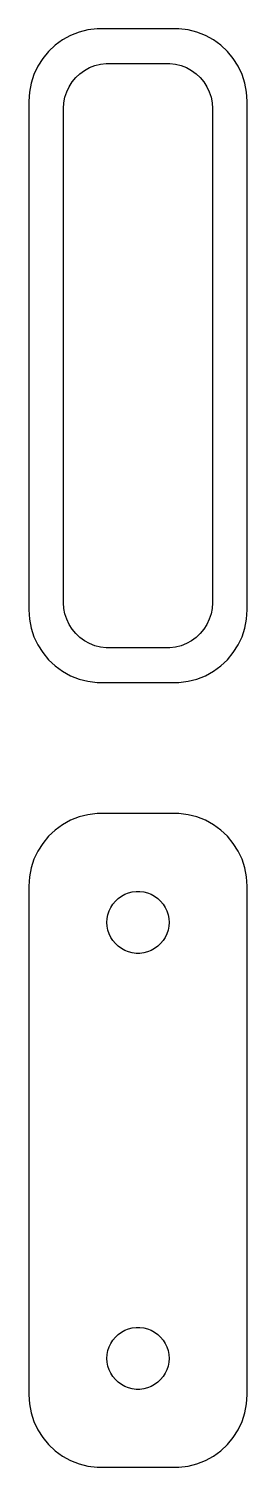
# Model space of a CAD drawing. Header units: metres. Extents: x -7.5 to 7.5, y 85.5 to 184.5.
import ezdxf

# ---------------------------------------------------------------- set-up
doc = ezdxf.new("R2010")
doc.units = ezdxf.units.M

msp = doc.modelspace()

# ---------------------------------------------------------------- linework, layer by layer
for p, q in [((-4.04507, 184.255), (-4.62889, 184.024)), ((-3.4369, 184.411), (-4.04507, 184.255)), ((-2.81395, 184.49), (-3.4369, 184.411)), ((2.81395, 184.49), (-2.81395, 184.49)), ((3.4369, 184.411), (2.81395, 184.49)), ((4.04507, 184.255), (3.4369, 184.411)), ((4.62889, 184.024), (4.04507, 184.255)), ((-5.68712, 183.353), (-6.14484, 182.923)), ((-5.17912, 183.722), (-5.68712, 183.353)), ((-4.62889, 184.024), (-5.17912, 183.722)), ((5.17912, 183.722), (4.62889, 184.024)), ((5.68712, 183.353), (5.17912, 183.722)), ((6.14484, 182.923), (5.68712, 183.353)), ((-6.54507, 182.439), (-6.88153, 181.909)), ((-6.14484, 182.923), (-6.54507, 182.439)), ((6.54507, 182.439), (6.14484, 182.923)), ((6.88153, 181.909), (6.54507, 182.439)), ((-7.14888, 181.341), (-7.34291, 180.743)), ((-6.88153, 181.909), (-7.14888, 181.341)), ((-4.26921, 181.131), (-3.98424, 181.399)), ((-3.98424, 181.399), (-3.66798, 181.628)), ((-3.66798, 181.628), (-3.32541, 181.817)), ((-3.32541, 181.817), (-2.96194, 181.961)), ((-2.96194, 181.961), (-2.5833, 182.058)), ((-2.5833, 182.058), (-2.19545, 182.107)), ((-2.19545, 182.107), (2.19545, 182.107)), ((2.19545, 182.107), (2.5833, 182.058)), ((2.5833, 182.058), (2.96194, 181.961)), ((2.96194, 181.961), (3.32541, 181.817)), ((3.32541, 181.817), (3.66798, 181.628)), ((3.66798, 181.628), (3.98424, 181.399)), ((3.98424, 181.399), (4.26921, 181.131)), ((7.14888, 181.341), (6.88153, 181.909)), ((7.34291, 180.743), (7.14888, 181.341)), ((-7.34291, 180.743), (-7.46057, 180.127)), ((-5.01512, 179.774), (-4.89432, 180.146)), ((-4.89432, 180.146), (-4.72786, 180.5)), ((-4.72786, 180.5), (-4.5184, 180.83)), ((-4.5184, 180.83), (-4.26921, 181.131)), ((4.26921, 181.131), (4.5184, 180.83)), ((4.5184, 180.83), (4.72786, 180.5)), ((4.72786, 180.5), (4.89432, 180.146)), ((4.89432, 180.146), (5.01512, 179.774)), ((7.46057, 180.127), (7.34291, 180.743)), ((-7.46057, 180.127), (-7.5, 179.5)), ((-7.5, 179.5), (-7.5, 144.5)), ((-5.11292, 179), (-5.08836, 179.39)), ((-5.08836, 179.39), (-5.01512, 179.774)), ((5.01512, 179.774), (5.08836, 179.39)), ((5.08836, 179.39), (5.11292, 179)), ((7.5, 179.5), (7.46057, 180.127)), ((7.5, 144.5), (7.5, 179.5)), ((-5.11292, 145), (-5.11292, 179)), ((5.11292, 179), (5.11292, 145)), ((-5.08836, 144.61), (-5.11292, 145)), ((-5.01512, 144.226), (-5.08836, 144.61)), ((5.08836, 144.61), (5.01512, 144.226)), ((5.11292, 145), (5.08836, 144.61)), ((-7.5, 144.5), (-7.46057, 143.873)), ((-7.46057, 143.873), (-7.34291, 143.257)), ((-4.89432, 143.854), (-5.01512, 144.226)), ((-4.72786, 143.5), (-4.89432, 143.854)), ((4.89432, 143.854), (4.72786, 143.5)), ((5.01512, 144.226), (4.89432, 143.854)), ((7.34291, 143.257), (7.46057, 143.873)), ((7.46057, 143.873), (7.5, 144.5)), ((-7.34291, 143.257), (-7.14888, 142.659)), ((-7.14888, 142.659), (-6.88153, 142.091)), ((-4.5184, 143.17), (-4.72786, 143.5)), ((-4.26921, 142.869), (-4.5184, 143.17)), ((-3.98424, 142.601), (-4.26921, 142.869)), ((-3.66798, 142.372), (-3.98424, 142.601)), ((3.98424, 142.601), (3.66798, 142.372)), ((4.26921, 142.869), (3.98424, 142.601)), ((4.5184, 143.17), (4.26921, 142.869)), ((4.72786, 143.5), (4.5184, 143.17)), ((6.88153, 142.091), (7.14888, 142.659)), ((7.14888, 142.659), (7.34291, 143.257)), ((-6.88153, 142.091), (-6.54507, 141.561)), ((-6.54507, 141.561), (-6.14484, 141.077)), ((-3.32541, 142.183), (-3.66798, 142.372)), ((-2.96194, 142.039), (-3.32541, 142.183)), ((-2.5833, 141.942), (-2.96194, 142.039)), ((-2.19545, 141.893), (-2.5833, 141.942)), ((2.19545, 141.893), (-2.19545, 141.893)), ((2.5833, 141.942), (2.19545, 141.893)), ((2.96194, 142.039), (2.5833, 141.942)), ((3.32541, 142.183), (2.96194, 142.039)), ((3.66798, 142.372), (3.32541, 142.183)), ((6.14484, 141.077), (6.54507, 141.561)), ((6.54507, 141.561), (6.88153, 142.091)), ((-6.14484, 141.077), (-5.68712, 140.647)), ((-5.68712, 140.647), (-5.17912, 140.278)), ((5.17912, 140.278), (5.68712, 140.647)), ((5.68712, 140.647), (6.14484, 141.077)), ((-5.17912, 140.278), (-4.62889, 139.976)), ((-4.62889, 139.976), (-4.04507, 139.745)), ((-4.04507, 139.745), (-3.4369, 139.589)), ((-3.4369, 139.589), (-2.81395, 139.51)), ((2.81395, 139.51), (3.4369, 139.589)), ((3.4369, 139.589), (4.04507, 139.745)), ((4.04507, 139.745), (4.62889, 139.976)), ((4.62889, 139.976), (5.17912, 140.278)), ((-2.81395, 139.51), (2.81395, 139.51)), ((-5.17912, 129.722), (-5.68712, 129.353)), ((-4.62889, 130.024), (-5.17912, 129.722)), ((-4.04507, 130.255), (-4.62889, 130.024)), ((-3.4369, 130.411), (-4.04507, 130.255)), ((-2.81395, 130.49), (-3.4369, 130.411)), ((2.81395, 130.49), (-2.81395, 130.49)), ((3.4369, 130.411), (2.81395, 130.49)), ((4.04507, 130.255), (3.4369, 130.411)), ((4.62889, 130.024), (4.04507, 130.255)), ((5.17912, 129.722), (4.62889, 130.024)), ((5.68712, 129.353), (5.17912, 129.722)), ((-6.14484, 128.923), (-6.54507, 128.439)), ((-5.68712, 129.353), (-6.14484, 128.923)), ((6.14484, 128.923), (5.68712, 129.353)), ((6.54507, 128.439), (6.14484, 128.923)), ((-6.88153, 127.909), (-7.14888, 127.341)), ((-6.54507, 128.439), (-6.88153, 127.909)), ((6.88153, 127.909), (6.54507, 128.439)), ((7.14888, 127.341), (6.88153, 127.909)), ((-7.34291, 126.743), (-7.46057, 126.127)), ((-7.14888, 127.341), (-7.34291, 126.743)), ((7.34291, 126.743), (7.14888, 127.341)), ((7.46057, 126.127), (7.34291, 126.743)), ((-7.46057, 126.127), (-7.5, 125.5)), ((7.5, 125.5), (7.46057, 126.127)), ((-7.5, 125.5), (-7.5, 90.5)), ((-1.36108, 124.645), (-1.14413, 124.803)), ((-1.14413, 124.803), (-0.909149, 124.932)), ((-0.909149, 124.932), (-0.659836, 125.031)), ((-0.659836, 125.031), (-0.400101, 125.097)), ((-0.400101, 125.097), (-0.134064, 125.131)), ((-0.134064, 125.131), (0.134064, 125.131)), ((0.134064, 125.131), (0.400101, 125.097)), ((0.400101, 125.097), (0.659836, 125.031)), ((0.659836, 125.031), (0.909149, 124.932)), ((0.909149, 124.932), (1.14413, 124.803)), ((1.14413, 124.803), (1.36108, 124.645)), ((7.5, 90.5), (7.5, 125.5)), ((-2.06821, 123.531), (-1.98534, 123.786)), ((-1.98534, 123.786), (-1.87117, 124.029)), ((-1.87117, 124.029), (-1.72748, 124.255)), ((-1.72748, 124.255), (-1.55655, 124.462)), ((-1.55655, 124.462), (-1.36108, 124.645)), ((1.36108, 124.645), (1.55655, 124.462)), ((1.55655, 124.462), (1.72748, 124.255)), ((1.72748, 124.255), (1.87117, 124.029)), ((1.87117, 124.029), (1.98534, 123.786)), ((1.98534, 123.786), (2.06821, 123.531)), ((-2.13528, 123), (-2.11845, 123.268)), ((-2.11845, 122.732), (-2.13528, 123)), ((-2.11845, 123.268), (-2.06821, 123.531)), ((2.06821, 123.531), (2.11845, 123.268)), ((2.11845, 123.268), (2.13528, 123)), ((2.13528, 123), (2.11845, 122.732)), ((-2.06821, 122.469), (-2.11845, 122.732)), ((-1.98534, 122.214), (-2.06821, 122.469)), ((-1.87117, 121.971), (-1.98534, 122.214)), ((-1.72748, 121.745), (-1.87117, 121.971)), ((1.87117, 121.971), (1.72748, 121.745)), ((1.98534, 122.214), (1.87117, 121.971)), ((2.06821, 122.469), (1.98534, 122.214)), ((2.11845, 122.732), (2.06821, 122.469)), ((-1.55655, 121.538), (-1.72748, 121.745)), ((-1.36108, 121.355), (-1.55655, 121.538)), ((-1.14413, 121.197), (-1.36108, 121.355)), ((-0.909149, 121.068), (-1.14413, 121.197)), ((-0.659836, 120.969), (-0.909149, 121.068)), ((-0.400101, 120.903), (-0.659836, 120.969)), ((-0.134064, 120.869), (-0.400101, 120.903)), ((0.134064, 120.869), (-0.134064, 120.869)), ((0.400101, 120.903), (0.134064, 120.869)), ((0.659836, 120.969), (0.400101, 120.903)), ((0.909149, 121.068), (0.659836, 120.969)), ((1.14413, 121.197), (0.909149, 121.068)), ((1.36108, 121.355), (1.14413, 121.197)), ((1.55655, 121.538), (1.36108, 121.355)), ((1.72748, 121.745), (1.55655, 121.538)), ((-0.909149, 94.9321), (-0.659836, 95.0308)), ((-0.659836, 95.0308), (-0.400101, 95.0975)), ((-0.400101, 95.0975), (-0.134064, 95.1311)), ((-0.134064, 95.1311), (0.134064, 95.1311)), ((0.134064, 95.1311), (0.400101, 95.0975)), ((0.400101, 95.0975), (0.659836, 95.0308)), ((0.659836, 95.0308), (0.909149, 94.9321)), ((-1.87117, 94.0287), (-1.72748, 94.2551)), ((-1.72748, 94.2551), (-1.55655, 94.4617)), ((-1.55655, 94.4617), (-1.36108, 94.6453)), ((-1.36108, 94.6453), (-1.14413, 94.8029)), ((-1.14413, 94.8029), (-0.909149, 94.9321)), ((0.909149, 94.9321), (1.14413, 94.8029)), ((1.14413, 94.8029), (1.36108, 94.6453)), ((1.36108, 94.6453), (1.55655, 94.4617)), ((1.55655, 94.4617), (1.72748, 94.2551)), ((1.72748, 94.2551), (1.87117, 94.0287)), ((-2.13528, 93), (-2.11845, 93.2676)), ((-2.11845, 93.2676), (-2.06821, 93.531)), ((-2.06821, 93.531), (-1.98534, 93.7861)), ((-1.98534, 93.7861), (-1.87117, 94.0287)), ((1.87117, 94.0287), (1.98534, 93.7861)), ((1.98534, 93.7861), (2.06821, 93.531)), ((2.06821, 93.531), (2.11845, 93.2676)), ((2.11845, 93.2676), (2.13528, 93)), ((-2.11845, 92.7324), (-2.13528, 93)), ((-2.06821, 92.469), (-2.11845, 92.7324)), ((-1.98534, 92.214), (-2.06821, 92.469)), ((-1.87117, 91.9713), (-1.98534, 92.214)), ((1.98534, 92.214), (1.87117, 91.9713)), ((2.06821, 92.469), (1.98534, 92.214)), ((2.11845, 92.7324), (2.06821, 92.469)), ((2.13528, 93), (2.11845, 92.7324)), ((-1.72748, 91.7449), (-1.87117, 91.9713)), ((-1.55655, 91.5383), (-1.72748, 91.7449)), ((-1.36108, 91.3547), (-1.55655, 91.5383)), ((-1.14413, 91.1971), (-1.36108, 91.3547)), ((-0.909149, 91.0679), (-1.14413, 91.1971)), ((-0.659836, 90.9692), (-0.909149, 91.0679)), ((0.909149, 91.0679), (0.659836, 90.9692)), ((1.14413, 91.1971), (0.909149, 91.0679)), ((1.36108, 91.3547), (1.14413, 91.1971)), ((1.55655, 91.5383), (1.36108, 91.3547)), ((1.72748, 91.7449), (1.55655, 91.5383)), ((1.87117, 91.9713), (1.72748, 91.7449)), ((-7.5, 90.5), (-7.46057, 89.8733)), ((-0.400101, 90.9025), (-0.659836, 90.9692)), ((-0.134064, 90.8689), (-0.400101, 90.9025)), ((0.134064, 90.8689), (-0.134064, 90.8689)), ((0.400101, 90.9025), (0.134064, 90.8689)), ((0.659836, 90.9692), (0.400101, 90.9025)), ((7.46057, 89.8733), (7.5, 90.5)), ((-7.46057, 89.8733), (-7.34291, 89.2566)), ((-7.34291, 89.2566), (-7.14888, 88.6594)), ((7.14888, 88.6594), (7.34291, 89.2566)), ((7.34291, 89.2566), (7.46057, 89.8733)), ((-7.14888, 88.6594), (-6.88153, 88.0912)), ((6.88153, 88.0912), (7.14888, 88.6594)), ((-6.88153, 88.0912), (-6.54507, 87.5611)), ((-6.54507, 87.5611), (-6.14484, 87.0773)), ((6.14484, 87.0773), (6.54507, 87.5611)), ((6.54507, 87.5611), (6.88153, 88.0912)), ((-6.14484, 87.0773), (-5.68712, 86.6474)), ((-5.68712, 86.6474), (-5.17912, 86.2784)), ((-5.17912, 86.2784), (-4.62889, 85.9759)), ((4.62889, 85.9759), (5.17912, 86.2784)), ((5.17912, 86.2784), (5.68712, 86.6474)), ((5.68712, 86.6474), (6.14484, 87.0773)), ((-4.62889, 85.9759), (-4.04507, 85.7447)), ((-4.04507, 85.7447), (-3.4369, 85.5886)), ((-3.4369, 85.5886), (-2.81395, 85.5099)), ((-2.81395, 85.5099), (2.81395, 85.5099)), ((2.81395, 85.5099), (3.4369, 85.5886)), ((3.4369, 85.5886), (4.04507, 85.7447)), ((4.04507, 85.7447), (4.62889, 85.9759))]:
    msp.add_line(p, q)

doc.saveas('drawing.dxf')
